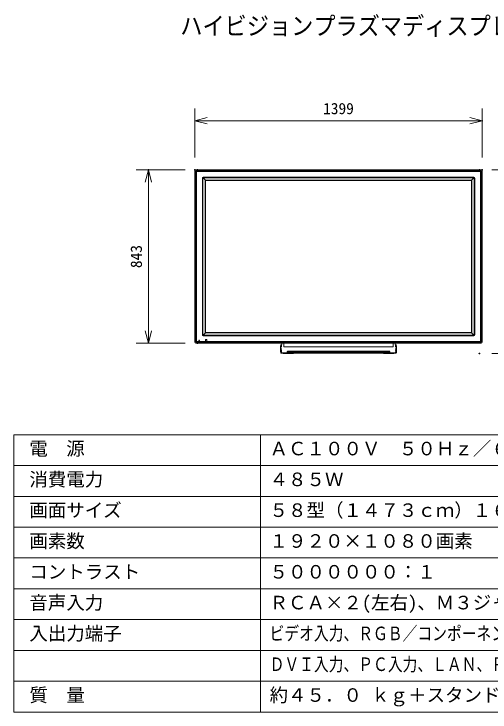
# Model space of a CAD drawing. Units: millimetres, scale not verified. Extents: x -63 to 62, y -57 to 57.
# Drawn here: x -62.7 to 14.6, y -56.5 to 56.8 of the extents above; entities that cross this region are included whole.
import ezdxf
from ezdxf.enums import TextEntityAlignment as Align

# ---------------------------------------------------------------- set-up
doc = ezdxf.new("R2010")
doc.units = ezdxf.units.MM
doc.header["$LTSCALE"] = 0.125
doc.header["$PDMODE"] = 32
doc.header["$PDSIZE"] = 0.0625
for name, color, linetype, lineweight in [('0-0_0', 7, 'Continuous', 9), ('0-1_WAKU', 1, 'Continuous', 18), ('0-5_GAIKEI', 1, 'Continuous', 18), ('0-6_SUNPO', 7, 'Continuous', 9)]:
    doc.layers.add(name, color=color, linetype=linetype, lineweight=lineweight)
doc.layers.add('0-2_MOJI1', color=7, linetype='Continuous')
doc.layers.add('0-4_DEFPOINTS', color=7, linetype='Continuous')
doc.styles.add('ＭＳ ゴシック', font='')
doc.styles.get('ＭＳ ゴシック').set_extended_font_data('MS Gothic')

# ---------------------------------------------------------------- blocks, each defined once
blk = doc.blocks.new('_OPEN30')
at = {"layer": '0-0_0'}
blk.add_line((0, 0), (-1, 0), dxfattribs=at)
blk.add_lwpolyline([(-1, 0.26795), (0, 0), (-1, -0.26795)], dxfattribs=at)
blk = doc.blocks.new('D9')
at = {"layer": '0-4_DEFPOINTS'}
for p in [(-44.7432, 24.9299), (-36.7432, 24.9299), (-36.7432, -3.165)]:
    blk.add_point(p, dxfattribs=at)
at = {"layer": '0-6_SUNPO'}
for p, q in [((-38.7432, 24.9299), (-46.7432, 24.9299)), ((-44.7432, -1.165), (-44.7432, 22.9299)), ((-38.7432, -3.165), (-46.7432, -3.165))]:
    blk.add_line(p, q, dxfattribs=at)
at = {"layer": '0-6_SUNPO', "xscale": 2, "yscale": 2}
for p, rotation in [((-44.7432, 24.9299), 90), ((-44.7432, -3.165), 270)]:
    blk.add_blockref('_OPEN30', p, dxfattribs=dict(at, rotation=rotation))
at = {"layer": '0-6_SUNPO', "style": 'ＭＳ ゴシック'}
blk.add_text('843', height=1.833, rotation=90, dxfattribs=at).set_placement((-45.2432, 9.0074), align=Align.BOTTOM_LEFT)
blk = doc.blocks.new('D8')
at = {"layer": '0-4_DEFPOINTS'}
for p in [(9.0106, 24.9299), (17.0106, 24.9299), (9.0106, -4.8317)]:
    blk.add_point(p, dxfattribs=at)
at = {"layer": '0-6_SUNPO'}
for p, q in [((11.0106, 24.9299), (19.0106, 24.9299)), ((17.0106, -2.8317), (17.0106, 22.9299)), ((11.0106, -4.8317), (19.0106, -4.8317))]:
    blk.add_line(p, q, dxfattribs=at)
at = {"layer": '0-6_SUNPO', "xscale": 2, "yscale": 2}
for p, rotation in [((17.0106, 24.9299), 90), ((17.0106, -4.8317), 270)]:
    blk.add_blockref('_OPEN30', p, dxfattribs=dict(at, rotation=rotation))
at = {"layer": '0-6_SUNPO', "style": 'ＭＳ ゴシック'}
blk.add_text('893', height=1.833, rotation=90, dxfattribs=at).set_placement((16.5106, 8.1741), align=Align.BOTTOM_LEFT)
blk = doc.blocks.new('D7')
at = {"layer": '0-4_DEFPOINTS'}
for p in [(9.4504, 32.9296), (-37.183, 24.9296), (9.4504, 24.9296)]:
    blk.add_point(p, dxfattribs=at)
at = {"layer": '0-6_SUNPO'}
for p, q in [((-37.183, 26.9296), (-37.183, 34.9296)), ((9.4504, 26.9296), (9.4504, 34.9296)), ((-35.183, 32.9296), (7.4504, 32.9296))]:
    blk.add_line(p, q, dxfattribs=at)
at = {"layer": '0-6_SUNPO', "xscale": 2, "yscale": 2, "rotation": 180}
blk.add_blockref('_OPEN30', (-37.183, 32.9296), dxfattribs=at)
at = {"layer": '0-6_SUNPO', "xscale": 2, "yscale": 2}
blk.add_blockref('_OPEN30', (9.4504, 32.9296), dxfattribs=at)
at = {"layer": '0-6_SUNPO', "style": 'ＭＳ ゴシック'}
blk.add_text('1399', height=1.833, dxfattribs=at).set_placement((-16.3663, 33.4296), align=Align.BOTTOM_LEFT)

msp = doc.modelspace()

# ---------------------------------------------------------------- linework, layer by layer
at = {"layer": '0-1_WAKU', "color": 4}
for p, q in [((-62.7042, -11.5066), (62.2958, -11.5066)), ((-62.7042, -11.5066), (-62.7042, -56.5066)), ((-22.7042, -11.5066), (-22.7042, -56.5066)), ((62.2958, -56.5066), (-62.7042, -56.5066))]:
    msp.add_line(p, q, dxfattribs=at)
at = {"layer": '0-1_WAKU'}
for p, q in [((-62.7042, -16.5066), (62.2958, -16.5066)), ((-62.7042, -21.5066), (62.2958, -21.5066)), ((-62.7042, -26.5066), (62.2958, -26.5066)), ((-62.7042, -31.5066), (62.2958, -31.5066)), ((-62.7042, -36.5066), (62.2958, -36.5066)), ((-62.7042, -41.5066), (62.2958, -41.5066)), ((-62.7042, -46.5066), (62.2958, -46.5066)), ((-62.7042, -51.5066), (62.2958, -51.5066))]:
    msp.add_line(p, q, dxfattribs=at)
at = {"layer": '0-5_GAIKEI', "color": 7}
for p, q in [((-33.3249, 31.3367), (-33.3249, 3.5031)), ((-33.1918, 31.4699), (13.1752, 31.4699)), ((13.3084, 31.3367), (13.3084, 3.5031)), ((-33.1918, 3.3699), (13.1752, 3.3699))]:
    msp.add_line(p, q, dxfattribs=at)
at = {"layer": '0-5_GAIKEI'}
for p, q in [((-33.3249, 31.3367), (-33.2347, 31.2465)), ((-33.2347, 3.592), (-33.2347, 31.2478)), ((-33.2347, 31.2478), (-33.0835, 31.0966)), ((-33.1015, 31.3796), (-33.1918, 31.4699)), ((-33.1028, 31.3796), (13.0863, 31.3796)), ((-32.9516, 31.2284), (-33.1028, 31.3796)), ((-33.0835, 31.0966), (-33.0835, 3.7432)), ((12.9351, 31.2284), (-32.9516, 31.2284)), ((12.9351, 31.2284), (13.0863, 31.3796)), ((13.2181, 31.2478), (13.0669, 31.0966)), ((13.0669, 31.0966), (13.0669, 3.7432)), ((13.085, 31.3796), (13.1752, 31.4699)), ((13.3084, 31.3367), (13.2181, 31.2465)), ((13.2181, 3.592), (13.2181, 31.2478)), ((-32.1192, 30.1394), (-32.1192, 4.7004)), ((-32.0136, 4.7049), (-32.0136, 30.1349)), ((-31.9997, 30.1696), (-31.6189, 29.7888)), ((11.9529, 30.2892), (-31.9695, 30.2892)), ((-31.965, 30.1835), (11.9484, 30.1835)), ((-31.6468, 29.7202), (-31.6468, 5.1196)), ((-31.6066, 29.7104), (-31.6066, 5.1294)), ((11.5337, 29.8167), (-31.5502, 29.8167)), ((-31.5404, 29.7766), (11.5239, 29.7766)), ((11.5901, 29.7104), (11.5901, 5.1294)), ((11.9831, 30.1696), (11.6023, 29.7888)), ((11.6302, 29.7202), (11.6302, 5.1196)), ((11.997, 4.7049), (11.997, 30.1349)), ((12.1027, 30.1394), (12.1027, 4.7004)), ((-31.6189, 5.051), (-31.9997, 4.6702)), ((-31.9695, 4.5506), (11.9529, 4.5506)), ((11.9484, 4.6563), (-31.965, 4.6563)), ((-31.5502, 5.0231), (11.5337, 5.0231)), ((-31.5404, 5.0632), (11.5239, 5.0632)), ((11.6023, 5.051), (11.9831, 4.6702)), ((-33.2347, 3.5933), (-33.3249, 3.5031)), ((-33.0835, 3.7432), (-33.2347, 3.592)), ((-33.1918, 3.3699), (-33.1015, 3.4602)), ((-33.1028, 3.4602), (-32.9516, 3.6114)), ((13.0863, 3.4602), (-33.1028, 3.4602)), ((-32.9516, 3.6114), (12.9351, 3.6114)), ((-32.6624, 3.7824), (-32.5874, 3.7824)), ((-32.5874, 3.7824), (-32.5874, 3.8574)), ((-31.5983, 3.7198), (-31.5983, 3.92)), ((-31.5817, 3.9366), (-31.3815, 3.9366)), ((-31.5817, 3.7032), (-31.3815, 3.7032)), ((-31.3649, 3.7198), (-31.3649, 3.92)), ((13.0863, 3.4602), (12.9351, 3.6114)), ((13.0669, 3.7432), (13.2181, 3.592)), ((13.1752, 3.3699), (13.085, 3.4602)), ((13.2181, 3.5933), (13.3084, 3.5031)), ((-19.4032, 2.8201), (-19.4438, 2.0466)), ((-19.4033, 2.819), (-19.4032, 2.8201)), ((-19.4032, 2.8201), (-19.3891, 3.0903)), ((-19.3887, 3.0939), (-19.3891, 3.0903)), ((-19.3885, 3.0948), (-19.3887, 3.094)), ((-19.3699, 2.8515), (-19.3558, 3.1216)), ((-19.2514, 2.1513), (-19.3685, 2.8275)), ((-19.346, 2.9319), (-19.3524, 2.8099)), ((-19.3297, 2.9186), (-19.336, 2.797)), ((-19.3218, 2.879), (-19.3297, 2.9186)), ((-19.3218, 2.879), (-19.3262, 2.7945)), ((-19.3054, 2.8656), (-19.3094, 2.7898)), ((-19.2683, 2.8656), (-19.2726, 2.7828)), ((-19.2516, 2.8813), (-19.2569, 2.7804)), ((-19.2554, 2.8099), (-19.2569, 2.7804)), ((-19.2554, 2.8099), (-19.226, 3.3699)), ((-19.2516, 2.8813), (-19.2521, 2.8782)), ((-18.884, 2.7711), (-18.884, 3.3699)), ((-18.884, 2.7711), (-18.884, 2.7611)), ((-1.1306, 2.7611), (-18.884, 2.7611)), ((-18.884, 2.761), (-18.884, 2.7611)), ((-1.1306, 2.761), (-18.884, 2.761)), ((-1.1306, 2.7711), (-1.1306, 3.3699)), ((-1.1306, 2.7711), (-1.1306, 2.7611)), ((-1.1306, 2.761), (-1.1306, 2.7611)), ((-0.7592, 2.8099), (-0.7886, 3.3699)), ((-0.7632, 2.1513), (-0.6461, 2.8275)), ((-0.7629, 2.8813), (-0.7577, 2.7804)), ((-0.7592, 2.8099), (-0.7577, 2.7804)), ((-0.7463, 2.8656), (-0.742, 2.7828)), ((-0.7299, 2.1199), (-0.6128, 2.796)), ((-0.7091, 2.8656), (-0.7052, 2.7898)), ((-0.6928, 2.879), (-0.6849, 2.9186)), ((-0.6928, 2.879), (-0.6884, 2.7945)), ((-0.6849, 2.9186), (-0.6786, 2.7985)), ((-0.6686, 2.9319), (-0.6622, 2.8099)), ((-0.6446, 2.8515), (-0.6588, 3.1216)), ((-0.6259, 3.094), (-0.6261, 3.0948)), ((-0.6259, 3.0939), (-0.6255, 3.0903)), ((-0.6113, 2.8201), (-0.6255, 3.0903)), ((-0.6128, 2.796), (-0.5734, 2.0439)), ((-0.6113, 2.8201), (-0.5708, 2.0466)), ((-0.6113, 2.819), (-0.6113, 2.8201)), ((-19.2926, 1.9663), (-19.4412, 2.0439)), ((-19.433, 2.035), (-19.2844, 1.9574)), ((-19.3918, 1.7821), (-19.4043, 2.02)), ((-19.3852, 1.7821), (-19.3975, 2.0165)), ((-19.3918, 1.7821), (-19.3878, 1.7821)), ((-19.3878, 1.7821), (-19.3876, 1.7821)), ((-19.3852, 1.7821), (-19.2346, 1.7821)), ((-19.3744, 1.7608), (-19.3735, 1.7605)), ((-19.3702, 1.7607), (-19.3665, 1.7601)), ((-19.3693, 1.7605), (-19.3684, 1.7603)), ((-19.3685, 1.76), (-19.3664, 1.76)), ((-19.3685, 1.76), (-19.3672, 1.76)), ((-19.3672, 1.76), (-19.3645, 1.76)), ((-19.3645, 1.76), (-19.3645, 1.76)), ((-19.3619, 1.76), (-19.2113, 1.76)), ((-19.2847, 2.1199), (-19.2926, 1.9663)), ((-19.2346, 1.7821), (-19.2436, 1.9535)), ((-19.2346, 1.7821), (-18.3214, 1.7821)), ((-18.3209, 1.7601), (-19.2061, 1.7601)), ((-18.4739, 1.7032), (-18.4739, 1.7601)), ((-18.319, 2.0217), (-18.3225, 1.9547)), ((-18.3214, 1.7821), (-18.3216, 1.9449)), ((-10.536, 1.7602), (-10.5165, 1.7602)), ((-10.0073, 2.0097), (-10.0073, 2.0411)), ((-10.0073, 1.9435), (-10.0073, 1.9534)), ((-10.0073, 1.7821), (-10.0073, 1.9435)), ((-10.0073, 1.76), (-10.0073, 1.7821)), ((-9.4981, 1.7602), (-9.4785, 1.7602)), ((-2.7073, 1.76), (-2.7073, 1.7032)), ((-2.2073, 1.7032), (-2.7073, 1.7032)), ((-2.2073, 1.76), (-2.2073, 1.7032)), ((-1.5406, 1.7032), (-2.2073, 1.7032)), ((-1.6956, 2.0217), (-1.6921, 1.9547)), ((-0.8271, 1.7601), (-1.6937, 1.7601)), ((-1.6932, 1.7821), (-0.78, 1.7821)), ((-1.5406, 1.7601), (-1.5406, 1.7032)), ((-1.0406, 1.7032), (-1.5406, 1.7032)), ((-1.0406, 1.7032), (-1.0406, 1.7601)), ((-0.6527, 1.76), (-0.8033, 1.76)), ((-0.78, 1.7821), (-0.771, 1.9535)), ((-0.6294, 1.7821), (-0.78, 1.7821)), ((-0.7302, 1.9574), (-0.5816, 2.035)), ((-0.7299, 2.1199), (-0.722, 1.9663)), ((-0.722, 1.9663), (-0.5734, 2.0439)), ((-0.6474, 1.76), (-0.6501, 1.76)), ((-0.6501, 1.76), (-0.6501, 1.76)), ((-0.6482, 1.76), (-0.6471, 1.76)), ((-0.6481, 1.7601), (-0.6443, 1.7607)), ((-0.646, 1.76), (-0.6474, 1.76)), ((-0.6471, 1.76), (-0.6461, 1.76)), ((-0.6462, 1.7603), (-0.6452, 1.7605)), ((-0.6441, 1.7601), (-0.6413, 1.7605)), ((-0.6413, 1.7605), (-0.6402, 1.7608)), ((-0.6294, 1.7821), (-0.6171, 2.0165)), ((-0.6294, 1.7821), (-0.627, 1.7821)), ((-0.627, 1.7821), (-0.6146, 2.0178)), ((-0.6268, 1.7821), (-0.627, 1.7821)), ((-0.6268, 1.7821), (-0.6144, 2.0179)), ((-0.6227, 1.7821), (-0.6268, 1.7821)), ((-0.6227, 1.7821), (-0.6103, 2.02)), ((-0.6227, 1.7821), (-0.6103, 2.02)), ((-0.6227, 1.7821), (-0.6227, 1.7821))]:
    msp.add_line(p, q, dxfattribs=at)
for points in [[(-32.6624, 3.7824), (-32.6624, 3.8574), (-32.5874, 3.8574)], [(-19.2847, 2.1199), (-19.4018, 2.796), (-19.4412, 2.0439)], [(-19.4043, 2.02), (-19.3918, 1.7821), (-19.3918, 1.7821)], [(-19.4, 2.0178), (-19.3876, 1.7821), (-19.3852, 1.7821)], [(-18.9739, 1.7601), (-18.9739, 1.7032), (-18.4739, 1.7032), (-17.8073, 1.7032), (-17.8073, 1.76)], [(-18.3214, 1.7821), (-10.0073, 1.7821), (-1.6932, 1.7821), (-1.693, 1.9449)], [(-18.3207, 1.76), (-10.0073, 1.76), (-1.6939, 1.76)], [(-17.8073, 1.7032), (-17.3073, 1.7032), (-17.3073, 1.76)]]:
    msp.add_lwpolyline(points, dxfattribs=at)
for centre, radius, start, end in [((-19.3685, 1.7833), 0.0233, 183, 265.23869), ((-19.3645, 1.7833), 0.0233, 183.00274, 258.08754), ((-19.3685, 1.7833), 0.0233, 265.23869, 270), ((-19.3645, 1.7833), 0.0233, 265.0444, 268.78341), ((-19.3645, 1.7833), 0.0233, 268.78341, 270.00002), ((-10.0079, 25230.394), 25228.4506, 269.98112, 270), ((-10.0077, 2880.5948), 2878.5851, 269.83457, 270.00001), ((-10.008, 2879.7907), 2877.7496, 269.83455, 270.00001), ((-10.0069, 2880.5948), 2878.5851, 269.99999, 270.16543), ((-10.0066, 2879.7907), 2877.7496, 269.99999, 270.16545), ((-10.0067, 25230.3938), 25228.4503, 270, 270.01888), ((-0.6501, 1.7833), 0.0233, 269.99998, 271.21659), ((-0.6501, 1.7833), 0.0233, 271.21659, 274.9556), ((-0.6501, 1.7833), 0.0233, 274.9556, 289.16875), ((-0.646, 1.7833), 0.0233, 270, 274.76131), ((-0.6501, 1.7833), 0.0233, 282.17317, 356.99404), ((-0.646, 1.7833), 0.0233, 274.76131, 357), ((-0.6461, 1.7833), 0.0233, 279.79995, 357.47193), ((-0.6501, 1.7833), 0.0233, 346.38548, 357)]:
    msp.add_arc(centre, radius, start, end, dxfattribs=at)
at = {"layer": '0-5_GAIKEI', "color": 7}
for centre, major_axis, start_param, end_param in [((-33.1914, 31.3364), (-0.0945, 0.0945), 5.49915667, 7.06721394), ((13.1749, 31.3364), (-0.0945, -0.0945), 2.35756402, 3.92562129), ((-33.1914, 3.5034), (0.0945, 0.0945), 2.35756402, 3.92562129), ((13.1749, 3.5034), (-0.0945, 0.0945), 2.35756402, 3.92562129)]:
    msp.add_ellipse(centre, major_axis=major_axis, ratio=0.997265, start_param=start_param, end_param=end_param, dxfattribs=at)
at = {"layer": '0-5_GAIKEI'}
for centre, major_axis, ratio, start_param, end_param in [((-32.7106, 30.8556), (-0.3348, 0.3348), 0.49281, 5.8722213, 6.69414931), ((12.6941, 30.8556), (-0.3348, -0.3348), 0.49281, 2.73062865, 3.55255666), ((-31.969, 30.139), (-0.1064, 0.1064), 0.997265, 5.49915667, 7.06721394), ((-31.9637, 30.135), (0.0084, 0.0494), 0.995515, 0.97597624, 1.74094778), ((-31.965, 30.1337), (0.0494, 0.0084), 0.995515, 1.40064487, 2.16561642), ((-31.545, 29.7177), (-0.0848, 0.0578), 0.973581, 6.10967819, 6.86859292), ((-31.5477, 29.715), (-0.0578, 0.0848), 0.973581, 5.69777769, 6.45669242), ((-31.5394, 29.7094), (-0.0478, 0.0478), 0.985257, 5.50521349, 7.06115713), ((11.5229, 29.7094), (-0.0478, -0.0478), 0.985257, 2.36362083, 3.91956448), ((11.5312, 29.715), (-0.0578, -0.0848), 0.973581, 2.96808554, 3.72700027), ((11.5285, 29.7177), (-0.0848, -0.0578), 0.973581, 2.55618504, 3.31509977), ((11.9485, 30.1337), (-0.0494, 0.0084), 0.995515, 4.11756889, 4.88254043), ((11.9525, 30.139), (-0.1064, -0.1064), 0.997265, 2.35756402, 3.92562129), ((11.9472, 30.135), (-0.0084, 0.0494), 0.995515, 4.54223753, 5.30720907), ((-31.969, 4.7008), (0.1064, 0.1064), 0.997265, 2.35756402, 3.92562129), ((-31.9637, 4.7048), (-0.0084, 0.0494), 0.995515, 1.40064487, 2.16561642), ((-31.965, 4.7061), (-0.0494, 0.0084), 0.995515, 0.97597624, 1.74094778), ((-31.545, 5.1221), (0.0848, 0.0578), 0.973581, 2.55618504, 3.31509977), ((-31.5477, 5.1248), (0.0578, 0.0848), 0.973581, 2.96808554, 3.72700027), ((-31.5394, 5.1304), (0.0478, 0.0478), 0.985257, 2.36362083, 3.91956448), ((11.5229, 5.1304), (-0.0478, 0.0478), 0.985257, 2.36362083, 3.91956448), ((11.5312, 5.1248), (-0.0578, 0.0848), 0.973581, 2.55618504, 3.31509977), ((11.5285, 5.1221), (-0.0848, 0.0578), 0.973581, 2.96808554, 3.72700027), ((11.9485, 4.7061), (0.0494, 0.0084), 0.995515, 4.54223753, 5.30720907), ((11.9525, 4.7008), (-0.1064, 0.1064), 0.997265, 2.35756402, 3.92562129), ((11.9472, 4.7048), (0.0084, 0.0494), 0.995515, 4.11756889, 4.88254043), ((-32.7106, 3.9842), (0.3348, 0.3348), 0.49281, 2.73062865, 3.55255666), ((-31.5815, 3.9198), (-0.0119, 0.0119), 0.992433, 5.50158524, 7.06478537), ((-31.5815, 3.72), (0.0119, 0.0119), 0.992433, 2.35999259, 3.92319272), ((-31.3817, 3.9198), (0.0119, 0.0119), 0.992433, 5.50158524, 7.06478537), ((-31.3817, 3.72), (-0.0119, 0.0119), 0.992433, 2.35999259, 3.92319272), ((12.6941, 3.9842), (-0.3348, 0.3348), 0.49281, 2.73062865, 3.55255666), ((-19.3699, 2.8183), (-0.0333, 0.0017), 0.994652, 4.76446936, 6.28318531), ((-19.3685, 2.7943), (-0.0328, -0.0057), 0.994508, 4.54184846, 6.05815235), ((-19.3524, 2.7933), (0.0166, -0.0009), 0.994652, 0.2474934, 1.62295572), ((-0.6622, 2.7933), (-0.0166, -0.0009), 0.994652, 5.90602511, 6.03569191), ((-0.6622, 2.7933), (-0.0166, -0.0009), 0.994652, 4.66022959, 5.90602511), ((-0.6461, 2.7943), (0.0328, -0.0057), 0.994508, 0.22503296, 1.74133685), ((-0.6446, 2.8183), (0.0333, 0.0017), 0.994652, 0, 1.51871594), ((-19.4284, 2.0439), (0.00463, 0.00886), 0.99967, 2.20550201, 3.14159265), ((-19.3619, 1.7833), (0, 0.0233), 0.999734, 1.6231562, 3.05925667), ((-19.3619, 1.7833), (0, 0.0233), 0.999734, 3.05925667, 3.14159265), ((-19.2798, 1.9663), (0.00463, 0.00886), 0.99967, 2.11842693, 2.97206389), ((-19.2798, 1.9663), (0.00463, 0.00886), 0.99967, 2.97206389, 3.14345887), ((-19.2113, 1.7833), (0, 0.0233), 0.999734, 1.6231562, 3.05880007), ((-18.3229, 1.9549), (0, 0.01), 0.027721, 1.58268666, 2.98015896), ((-18.3229, 1.9549), (0, 0.01), 0.027721, 2.98015896, 3.0539975), ((-18.3229, 1.9549), (0, 0.01), 0.027721, 3.0539975, 3.15348191), ((-10.0073, 5.5191), (299.9879, 0), 0.011886, 4.68466706, 4.7401109), ((-18.3207, 1.7833), (0, 0.0233), 0.02772, 1.6231562, 2.96731606), ((-18.3207, 1.7833), (0, 0.0233), 0.02772, 2.96731606, 3.036508), ((-18.3207, 1.7833), (0, 0.0233), 0.02772, 3.036508, 3.14159265), ((-1.6939, 1.7833), (0, 0.0233), 0.02772, 3.14159265, 3.24667731), ((-1.6939, 1.7833), (0, 0.0233), 0.02772, 3.3158691, 4.6600291), ((-1.6939, 1.7833), (0, 0.0233), 0.02772, 3.24667731, 3.3158691), ((-1.6917, 1.9549), (0, 0.01), 0.027721, 3.30192773, 4.70049865), ((-1.6917, 1.9549), (0, 0.01), 0.027721, 3.2292548, 3.30192773), ((-1.6917, 1.9549), (0, 0.01), 0.027721, 3.1297034, 3.2292548), ((-0.8033, 1.7833), (0, 0.0233), 0.999734, 3.22438494, 4.66002911), ((-0.7348, 1.9663), (-0.00463, 0.00886), 0.99967, 3.13972644, 3.3106842), ((-0.7348, 1.9663), (-0.00463, 0.00886), 0.99967, 3.3106842, 4.16475839), ((-0.6527, 1.7833), (0, 0.0233), 0.999734, 3.14159265, 3.22392864), ((-0.6527, 1.7833), (0, 0.0233), 0.999734, 3.22392864, 4.6600291), ((-0.5862, 2.0439), (-0.00463, 0.00886), 0.99967, 3.14159265, 4.0776833)]:
    msp.add_ellipse(centre, major_axis=major_axis, ratio=ratio, start_param=start_param, end_param=end_param, dxfattribs=at)

# ---------------------------------------------------------------- block references
at = {"layer": '0-6_SUNPO'}
for name in ['D7', 'D9', 'D8']:
    msp.add_blockref(name, (3.858, 6.5349), dxfattribs=at)

# ---------------------------------------------------------------- texts
at = {"layer": '0-2_MOJI1', "style": 'ＭＳ ゴシック'}
for s, height, width, p in [('ハイビジョンプラズマディスプレイ据置スタンド付', 2.933, 0.9, (-35.7042, 52.4934)), ('ビデオ入力、ＲＧＢ／コンポーネントビデオ入力、ＨＤＭＩ入力', 2.199, 0.8, (-21.2042, -45.5066)), ('ＤＶＩ入力、ＰＣ入力、ＬＡＮ、ＲＳ２３２Ｃ、スロット２．０', 2.199, 0.8, (-21.2042, -50.5066))]:
    msp.add_text(s, height=height, dxfattribs=dict(at, width=width)).set_placement(p, align=Align.BOTTOM_LEFT)
for s, p in [('電  源', (-60.2042, -15.5066)), ('ＡＣ１００Ｖ\u3000５０Ｈｚ／６０Ｈｚ', (-21.2042, -15.5066)), ('消費電力', (-60.2042, -20.5066)), ('４８５Ｗ', (-21.2042, -20.5066)), ('画面サイズ', (-60.2042, -25.5066)), ('５８型（１４７３ｃｍ）１６：９', (-21.2042, -25.5066)), ('画素数', (-60.2042, -30.5066)), ('１９２０×１０８０画素', (-21.2042, -30.5066)), ('コントラスト', (-60.2042, -35.5066)), ('５００００００：１', (-21.2042, -35.5066)), ('音声入力', (-60.2042, -40.5066)), ('ＲＣＡ×２(左右)、Ｍ３ジャック×２', (-21.2042, -40.5066)), ('入出力端子', (-60.2042, -45.5066)), ('質\u3000量', (-60.2042, -55.5066)), ('約４５．０ ｋｇ＋スタンド３ ｋｇ', (-21.2042, -55.5066))]:
    msp.add_text(s, height=2.199, dxfattribs=at).set_placement(p, align=Align.BOTTOM_LEFT)

doc.saveas('drawing.dxf')
